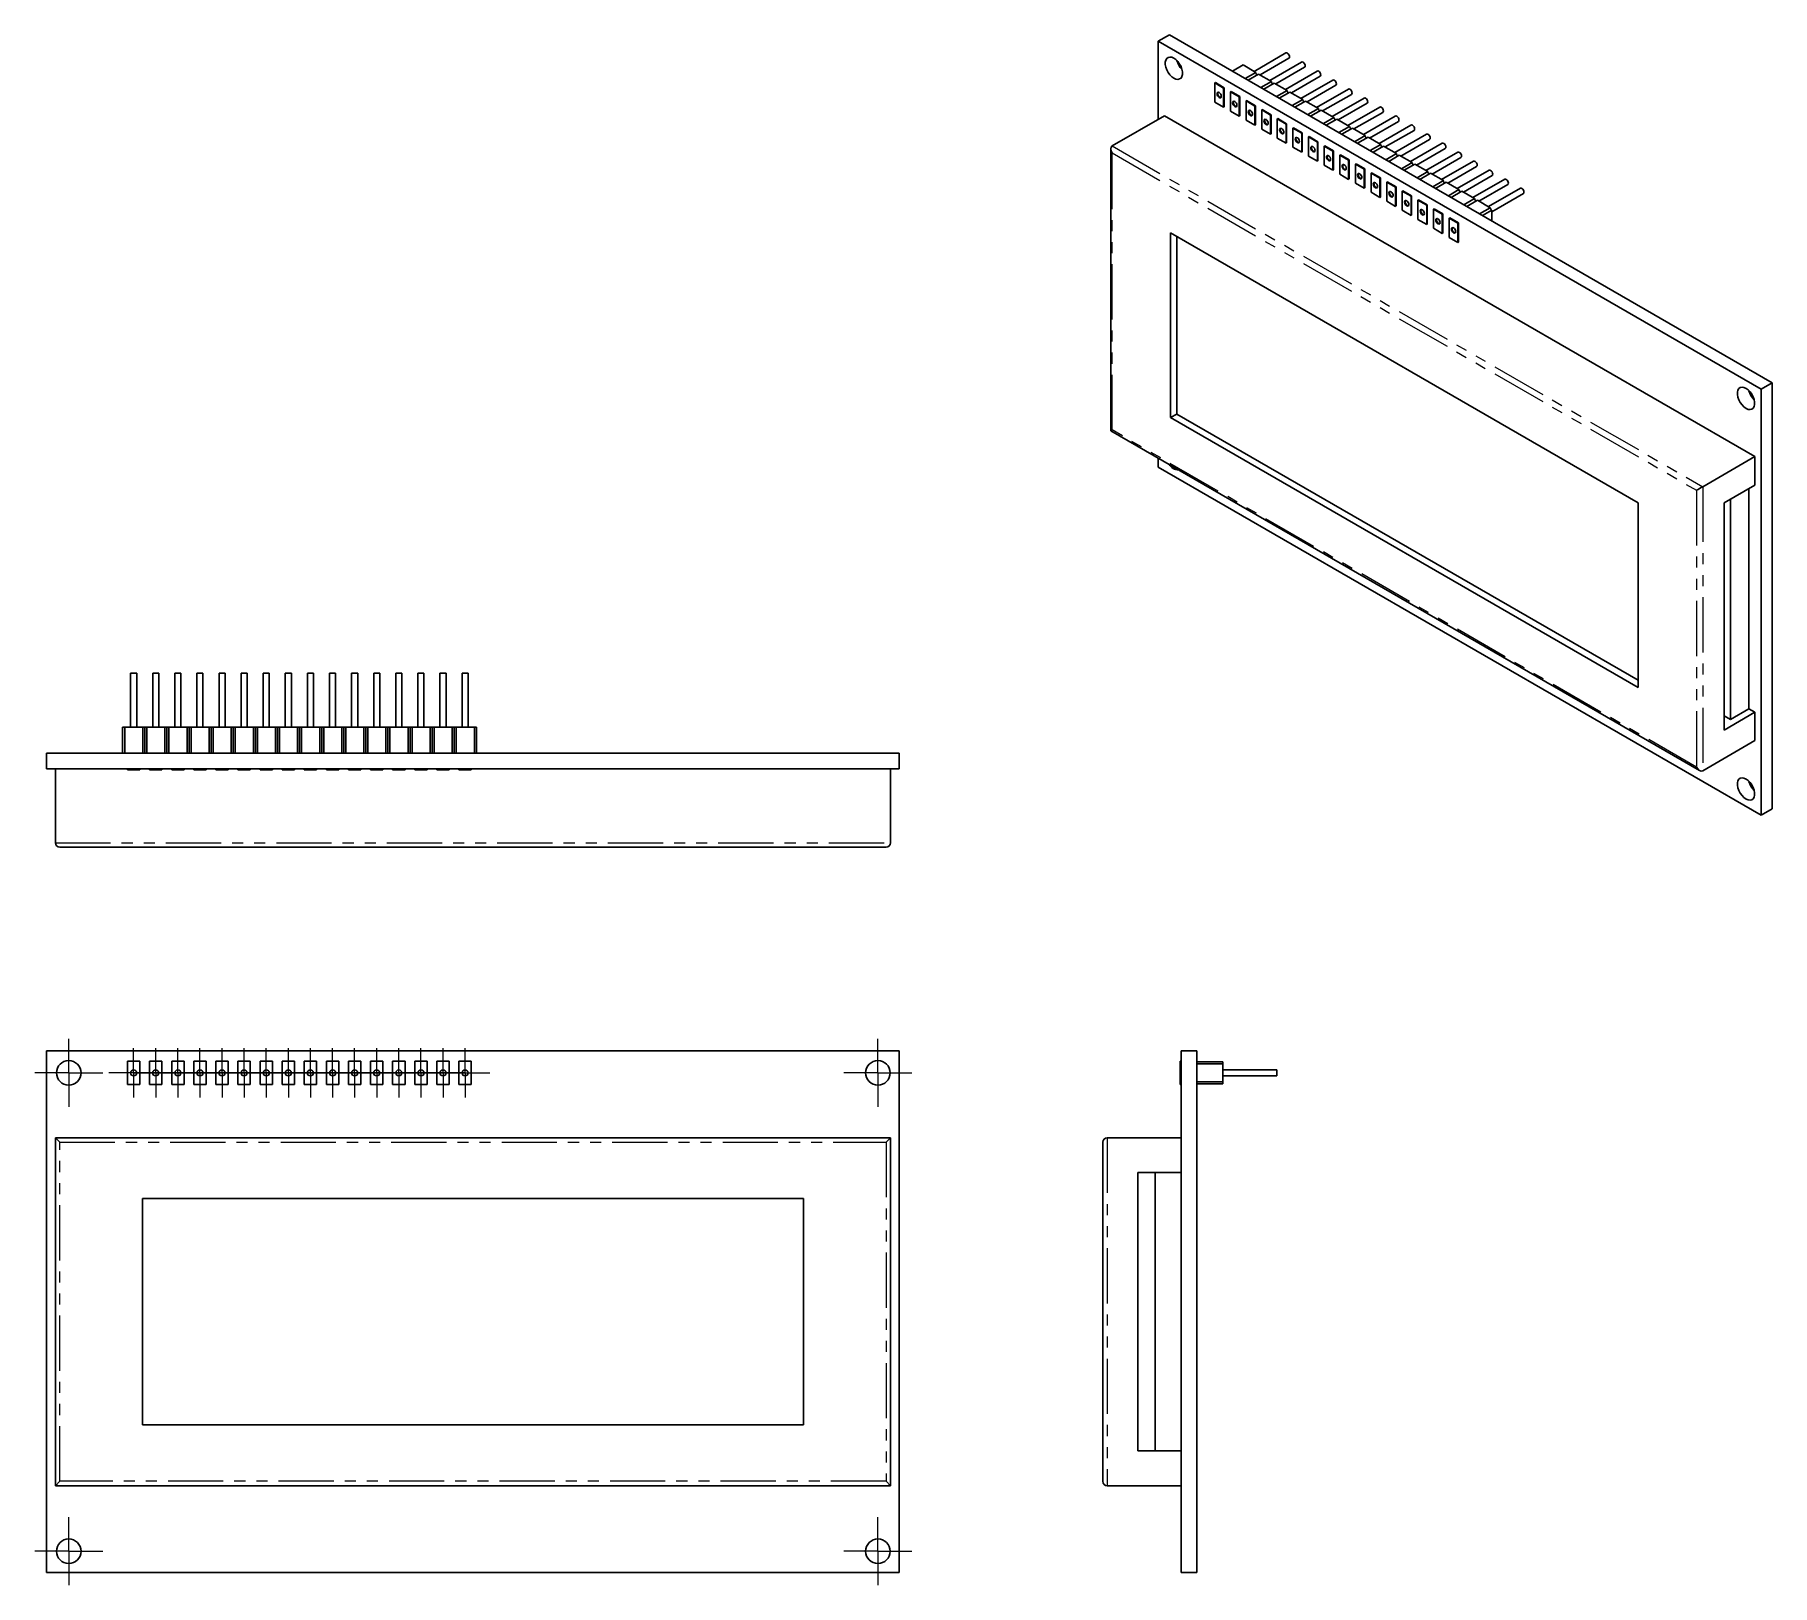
# Model space of a CAD drawing. Header units: millimetres. Extents: x 45 to 244, y 13 to 192.
import ezdxf

# ---------------------------------------------------------------- set-up
doc = ezdxf.new("R2010")
doc.units = ezdxf.units.MM
doc.linetypes.add('PHANTOM', pattern=[12.7, 6.35, -1.27, 1.27, -1.27, 1.27, -1.27])

# ---------------------------------------------------------------- blocks, each defined once
blk = doc.blocks.new('SW_CENTERMARKSYMBOL_0')
at = {"color": 0, "linetype": 'Continuous', "lineweight": 18}
for p, q in [((0, 2.5), (0, 2.85)), ((0, 0), (0, 2.5)), ((-2.5, 0), (-2.85, 0)), ((0, 0), (-2.5, 0)), ((0, 0), (0, -2.5)), ((0, 0), (2.5, 0)), ((2.5, 0), (2.85, 0)), ((0, -2.5), (0, -2.85))]:
    blk.add_line(p, q, dxfattribs=at)
blk = doc.blocks.new('SW_CENTERMARKSYMBOL_1')
at = {"color": 0, "linetype": 'Continuous', "lineweight": 18}
for p, q in [((0, 2.5), (0, 2.85)), ((0, 0), (0, 2.5)), ((-2.5, 0), (-2.85, 0)), ((0, 0), (-2.5, 0)), ((0, 0), (0, -2.5)), ((0, 0), (2.5, 0)), ((2.5, 0), (2.85, 0)), ((0, -2.5), (0, -2.85))]:
    blk.add_line(p, q, dxfattribs=at)
blk = doc.blocks.new('SW_CENTERMARKSYMBOL_2')
at = {"color": 0, "linetype": 'Continuous', "lineweight": 18}
for p, q in [((0, 2.5), (0, 2.85)), ((0, 0), (0, 2.5)), ((-2.5, 0), (-2.85, 0)), ((0, 0), (-2.5, 0)), ((0, 0), (0, -2.5)), ((0, 0), (2.5, 0)), ((2.5, 0), (2.85, 0)), ((0, -2.5), (0, -2.85))]:
    blk.add_line(p, q, dxfattribs=at)
blk = doc.blocks.new('SW_CENTERMARKSYMBOL_3')
at = {"color": 0, "linetype": 'Continuous', "lineweight": 18}
for p, q in [((0, 2.5), (0, 2.85)), ((0, 0), (0, 2.5)), ((-2.5, 0), (-2.85, 0)), ((0, 0), (-2.5, 0)), ((0, 0), (0, -2.5)), ((0, 0), (2.5, 0)), ((2.5, 0), (2.85, 0)), ((0, -2.5), (0, -2.85))]:
    blk.add_line(p, q, dxfattribs=at)
blk = doc.blocks.new('SW_CENTERMARKSYMBOL_4')
at = {"color": 0, "linetype": 'Continuous', "lineweight": 18}
for p, q in [((0, 2.5), (0, 2.85)), ((0, 0), (0, 2.5)), ((-2.5, 0), (-2.85, 0)), ((0, 0), (-2.5, 0)), ((0, 0), (0, -2.5)), ((0, 0), (2.5, 0)), ((2.5, 0), (2.85, 0)), ((0, -2.5), (0, -2.85))]:
    blk.add_line(p, q, dxfattribs=at)
blk = doc.blocks.new('SW_CENTERMARKSYMBOL_5')
at = {"color": 0, "linetype": 'Continuous', "lineweight": 18}
for p, q in [((0, 2.5), (0, 2.85)), ((0, 0), (0, 2.5)), ((-2.5, 0), (-2.85, 0)), ((0, 0), (-2.5, 0)), ((0, 0), (0, -2.5)), ((0, 0), (2.5, 0)), ((2.5, 0), (2.85, 0)), ((0, -2.5), (0, -2.85))]:
    blk.add_line(p, q, dxfattribs=at)
blk = doc.blocks.new('SW_CENTERMARKSYMBOL_6')
at = {"color": 0, "linetype": 'Continuous', "lineweight": 18}
for p, q in [((0, 2.5), (0, 2.85)), ((0, 0), (0, 2.5)), ((-2.5, 0), (-2.85, 0)), ((0, 0), (-2.5, 0)), ((0, 0), (0, -2.5)), ((0, 0), (2.5, 0)), ((2.5, 0), (2.85, 0)), ((0, -2.5), (0, -2.85))]:
    blk.add_line(p, q, dxfattribs=at)
blk = doc.blocks.new('SW_CENTERMARKSYMBOL_7')
at = {"color": 0, "linetype": 'Continuous', "lineweight": 18}
for p, q in [((0, 2.5), (0, 2.85)), ((0, 0), (0, 2.5)), ((-2.5, 0), (-2.85, 0)), ((0, 0), (-2.5, 0)), ((0, 0), (0, -2.5)), ((0, 0), (2.5, 0)), ((2.5, 0), (2.85, 0)), ((0, -2.5), (0, -2.85))]:
    blk.add_line(p, q, dxfattribs=at)
blk = doc.blocks.new('SW_CENTERMARKSYMBOL_8')
at = {"color": 0, "linetype": 'Continuous', "lineweight": 18}
for p, q in [((0, 2.5), (0, 2.85)), ((0, 0), (0, 2.5)), ((-2.5, 0), (-2.85, 0)), ((0, 0), (-2.5, 0)), ((0, 0), (0, -2.5)), ((0, 0), (2.5, 0)), ((2.5, 0), (2.85, 0)), ((0, -2.5), (0, -2.85))]:
    blk.add_line(p, q, dxfattribs=at)
blk = doc.blocks.new('SW_CENTERMARKSYMBOL_9')
at = {"color": 0, "linetype": 'Continuous', "lineweight": 18}
for p, q in [((0, 2.5), (0, 2.85)), ((0, 0), (0, 2.5)), ((-2.5, 0), (-2.85, 0)), ((0, 0), (-2.5, 0)), ((0, 0), (0, -2.5)), ((0, 0), (2.5, 0)), ((2.5, 0), (2.85, 0)), ((0, -2.5), (0, -2.85))]:
    blk.add_line(p, q, dxfattribs=at)
blk = doc.blocks.new('SW_CENTERMARKSYMBOL_10')
at = {"color": 0, "linetype": 'Continuous', "lineweight": 18}
for p, q in [((0, 2.5), (0, 2.85)), ((0, 0), (0, 2.5)), ((-2.5, 0), (-2.85, 0)), ((0, 0), (-2.5, 0)), ((0, 0), (0, -2.5)), ((0, 0), (2.5, 0)), ((2.5, 0), (2.85, 0)), ((0, -2.5), (0, -2.85))]:
    blk.add_line(p, q, dxfattribs=at)
blk = doc.blocks.new('SW_CENTERMARKSYMBOL_11')
at = {"color": 0, "linetype": 'Continuous', "lineweight": 18}
for p, q in [((0, 2.5), (0, 2.85)), ((0, 0), (0, 2.5)), ((-2.5, 0), (-2.85, 0)), ((0, 0), (-2.5, 0)), ((0, 0), (0, -2.5)), ((0, 0), (2.5, 0)), ((2.5, 0), (2.85, 0)), ((0, -2.5), (0, -2.85))]:
    blk.add_line(p, q, dxfattribs=at)
blk = doc.blocks.new('SW_CENTERMARKSYMBOL_12')
at = {"color": 0, "linetype": 'Continuous', "lineweight": 18}
for p, q in [((0, 2.5), (0, 2.85)), ((0, 0), (0, 2.5)), ((-2.5, 0), (-2.85, 0)), ((0, 0), (-2.5, 0)), ((0, 0), (0, -2.5)), ((0, 0), (2.5, 0)), ((2.5, 0), (2.85, 0)), ((0, -2.5), (0, -2.85))]:
    blk.add_line(p, q, dxfattribs=at)
blk = doc.blocks.new('SW_CENTERMARKSYMBOL_13')
at = {"color": 0, "linetype": 'Continuous', "lineweight": 18}
for p, q in [((0, 2.5), (0, 2.85)), ((0, 0), (0, 2.5)), ((-2.5, 0), (-2.85, 0)), ((0, 0), (-2.5, 0)), ((0, 0), (0, -2.5)), ((0, 0), (2.5, 0)), ((2.5, 0), (2.85, 0)), ((0, -2.5), (0, -2.85))]:
    blk.add_line(p, q, dxfattribs=at)
blk = doc.blocks.new('SW_CENTERMARKSYMBOL_14')
at = {"color": 0, "linetype": 'Continuous', "lineweight": 18}
for p, q in [((0, 2.5), (0, 2.85)), ((0, 0), (0, 2.5)), ((-2.5, 0), (-2.85, 0)), ((0, 0), (-2.5, 0)), ((0, 0), (0, -2.5)), ((0, 0), (2.5, 0)), ((2.5, 0), (2.85, 0)), ((0, -2.5), (0, -2.85))]:
    blk.add_line(p, q, dxfattribs=at)
blk = doc.blocks.new('SW_CENTERMARKSYMBOL_15')
at = {"color": 0, "linetype": 'Continuous', "lineweight": 18}
for p, q in [((0, 2.5), (0, 2.85)), ((0, 0), (0, 2.5)), ((-2.5, 0), (-2.85, 0)), ((0, 0), (-2.5, 0)), ((0, 0), (0, -2.5)), ((0, 0), (2.5, 0)), ((2.5, 0), (2.85, 0)), ((0, -2.5), (0, -2.85))]:
    blk.add_line(p, q, dxfattribs=at)
blk = doc.blocks.new('SW_CENTERMARKSYMBOL_16')
at = {"color": 0, "linetype": 'Continuous', "lineweight": 18}
for p, q in [((0, 2.5), (0, 3.91)), ((0, 0), (0, 2.5)), ((-2.5, 0), (-3.91, 0)), ((0, 0), (-2.5, 0)), ((0, 0), (0, -2.5)), ((0, 0), (2.5, 0)), ((2.5, 0), (3.91, 0)), ((0, -2.5), (0, -3.91))]:
    blk.add_line(p, q, dxfattribs=at)
blk = doc.blocks.new('SW_CENTERMARKSYMBOL_17')
at = {"color": 0, "linetype": 'Continuous', "lineweight": 18}
for p, q in [((0, 2.5), (0, 3.91)), ((0, 0), (0, 2.5)), ((-2.5, 0), (-3.91, 0)), ((0, 0), (-2.5, 0)), ((0, 0), (0, -2.5)), ((0, 0), (2.5, 0)), ((2.5, 0), (3.91, 0)), ((0, -2.5), (0, -3.91))]:
    blk.add_line(p, q, dxfattribs=at)
blk = doc.blocks.new('SW_CENTERMARKSYMBOL_18')
at = {"color": 0, "linetype": 'Continuous', "lineweight": 18}
for p, q in [((0, 2.5), (0, 3.91)), ((0, 0), (0, 2.5)), ((-2.5, 0), (-3.91, 0)), ((0, 0), (-2.5, 0)), ((0, 0), (0, -2.5)), ((0, 0), (2.5, 0)), ((2.5, 0), (3.91, 0)), ((0, -2.5), (0, -3.91))]:
    blk.add_line(p, q, dxfattribs=at)
blk = doc.blocks.new('SW_CENTERMARKSYMBOL_19')
at = {"color": 0, "linetype": 'Continuous', "lineweight": 18}
for p, q in [((0, 2.5), (0, 3.91)), ((0, 0), (0, 2.5)), ((-2.5, 0), (-3.91, 0)), ((0, 0), (-2.5, 0)), ((0, 0), (0, -2.5)), ((0, 0), (2.5, 0)), ((2.5, 0), (3.91, 0)), ((0, -2.5), (0, -3.91))]:
    blk.add_line(p, q, dxfattribs=at)

msp = doc.modelspace()

# ---------------------------------------------------------------- linework, layer by layer
at = {"color": 7, "linetype": 'Continuous', "lineweight": 25}
for p, q in [((175.12, 191.52), (173.84, 190.79)), ((173.84, 181.81), (173.84, 190.79)), ((173.84, 190.79), (243.14, 150.79)), ((244.41, 151.52), (175.12, 191.52)), ((183.59, 188.05), (182.37, 187.34)), ((185.06, 187.2), (183.59, 188.05)), ((188.52, 189.43), (184.86, 187.31)), ((185.56, 186.91), (188.87, 188.82)), ((190.32, 188.39), (186.65, 186.28)), ((187.35, 185.87), (190.67, 187.78)), ((180.34, 185.99), (180.41, 186.03)), ((180.34, 185.99), (181.35, 185.4)), ((180.34, 183.78), (180.34, 185.99)), ((181.42, 185.44), (180.41, 186.03)), ((183.84, 186.49), (185.06, 187.2)), ((185.38, 187.01), (184.16, 186.3)), ((186.86, 186.16), (185.38, 187.01)), ((185.63, 185.45), (186.86, 186.16)), ((187.18, 185.97), (185.96, 185.27)), ((188.65, 185.12), (187.18, 185.97)), ((192.11, 187.35), (188.45, 185.24)), ((189.15, 184.84), (192.46, 186.75)), ((193.91, 186.32), (190.25, 184.2)), ((181.35, 183.2), (180.34, 183.78)), ((181.42, 185.44), (181.35, 185.4)), ((181.35, 185.4), (181.35, 183.2)), ((181.42, 183.24), (181.42, 185.44)), ((182.14, 184.95), (182.21, 184.99)), ((182.14, 184.95), (183.15, 184.37)), ((182.14, 182.75), (182.14, 184.95)), ((183.22, 184.41), (182.21, 184.99)), ((183.22, 184.41), (183.15, 184.37)), ((183.15, 184.37), (183.15, 182.16)), ((183.22, 182.2), (183.22, 184.41)), ((183.93, 183.91), (184, 183.95)), ((183.93, 183.91), (184.94, 183.33)), ((183.93, 181.71), (183.93, 183.91)), ((185.01, 183.37), (184, 183.95)), ((187.43, 184.42), (188.65, 185.12)), ((188.98, 184.94), (187.75, 184.23)), ((190.45, 184.09), (188.98, 184.94)), ((189.23, 183.38), (190.45, 184.09)), ((190.77, 183.9), (189.55, 183.19)), ((192.25, 183.05), (190.77, 183.9)), ((190.95, 183.8), (194.26, 185.71)), ((195.7, 185.28), (192.04, 183.17)), ((192.74, 182.76), (196.05, 184.67)), ((197.5, 184.24), (193.84, 182.13)), ((174.55, 182.22), (168.54, 178.75)), ((242.43, 143.03), (174.55, 182.22)), ((181.35, 183.2), (181.42, 183.24)), ((183.15, 182.16), (182.14, 182.75)), ((183.15, 182.16), (183.22, 182.2)), ((185.01, 183.37), (184.94, 183.33)), ((184.94, 183.33), (184.94, 181.13)), ((185.01, 181.17), (185.01, 183.37)), ((185.73, 182.88), (185.8, 182.92)), ((185.73, 182.88), (186.74, 182.29)), ((185.73, 180.67), (185.73, 182.88)), ((186.81, 182.33), (185.8, 182.92)), ((186.81, 182.33), (186.74, 182.29)), ((186.74, 182.29), (186.74, 180.09)), ((186.81, 180.13), (186.81, 182.33)), ((187.52, 181.84), (187.6, 181.88)), ((187.52, 181.84), (188.53, 181.26)), ((187.52, 179.64), (187.52, 181.84)), ((188.6, 181.3), (187.6, 181.88)), ((191.02, 182.34), (192.25, 183.05)), ((192.57, 182.86), (191.35, 182.16)), ((194.04, 182.01), (192.57, 182.86)), ((192.82, 181.31), (194.04, 182.01)), ((194.37, 181.83), (193.14, 181.12)), ((195.84, 180.98), (194.37, 181.83)), ((194.54, 181.73), (197.85, 183.64)), ((199.3, 183.21), (195.63, 181.09)), ((196.33, 180.69), (199.65, 182.6)), ((201.09, 182.17), (197.43, 180.06)), ((184.94, 181.13), (183.93, 181.71)), ((184.94, 181.13), (185.01, 181.17)), ((186.74, 180.09), (185.73, 180.67)), ((186.74, 180.09), (186.81, 180.13)), ((188.6, 181.3), (188.53, 181.26)), ((188.53, 181.26), (188.53, 179.05)), ((188.6, 179.09), (188.6, 181.3)), ((189.32, 180.8), (189.39, 180.84)), ((189.32, 180.8), (190.33, 180.22)), ((189.32, 178.6), (189.32, 180.8)), ((190.4, 180.26), (189.39, 180.84)), ((190.4, 180.26), (190.33, 180.22)), ((190.33, 180.22), (190.33, 178.02)), ((190.4, 178.06), (190.4, 180.26)), ((191.12, 179.77), (191.19, 179.81)), ((191.12, 179.77), (192.13, 179.18)), ((191.12, 177.56), (191.12, 179.77)), ((192.2, 179.22), (191.19, 179.81)), ((194.61, 180.27), (195.84, 180.98)), ((196.16, 180.79), (194.94, 180.08)), ((197.63, 179.94), (196.16, 180.79)), ((196.41, 179.23), (197.63, 179.94)), ((197.96, 179.75), (196.73, 179.05)), ((199.43, 178.9), (197.96, 179.75)), ((198.13, 179.65), (201.44, 181.56)), ((202.89, 181.13), (199.23, 179.02)), ((199.93, 178.62), (203.24, 180.53)), ((204.68, 180.1), (201.02, 177.98)), ((168.4, 178.42), (168.4, 146)), ((188.53, 179.05), (187.52, 179.64)), ((188.53, 179.05), (188.6, 179.09)), ((190.33, 178.02), (189.32, 178.6)), ((190.33, 178.02), (190.4, 178.06)), ((192.2, 179.22), (192.13, 179.18)), ((192.13, 179.18), (192.13, 176.98)), ((192.2, 177.02), (192.2, 179.22)), ((192.91, 178.73), (192.98, 178.77)), ((192.91, 178.73), (193.92, 178.15)), ((192.91, 176.52), (192.91, 178.73)), ((193.99, 178.19), (192.98, 178.77)), ((193.99, 178.19), (193.92, 178.15)), ((193.92, 178.15), (193.92, 175.94)), ((193.99, 175.98), (193.99, 178.19)), ((198.21, 178.2), (199.43, 178.9)), ((199.75, 178.72), (198.53, 178.01)), ((201.23, 177.87), (199.75, 178.72)), ((200, 177.16), (201.23, 177.87)), ((201.72, 177.58), (205.03, 179.49)), ((206.48, 179.06), (202.82, 176.95)), ((203.52, 176.54), (206.83, 178.45)), ((208.28, 178.02), (204.61, 175.91)), ((192.13, 176.98), (191.12, 177.56)), ((192.13, 176.98), (192.2, 177.02)), ((193.92, 175.94), (192.91, 176.52)), ((193.92, 175.94), (193.99, 175.98)), ((194.71, 177.69), (194.78, 177.73)), ((194.71, 177.69), (195.72, 177.11)), ((194.71, 175.49), (194.71, 177.69)), ((195.79, 177.15), (194.78, 177.73)), ((195.79, 177.15), (195.72, 177.11)), ((195.72, 177.11), (195.72, 174.9)), ((195.79, 174.95), (195.79, 177.15)), ((196.5, 176.66), (196.58, 176.7)), ((196.5, 176.66), (197.51, 176.07)), ((196.5, 174.45), (196.5, 176.66)), ((197.59, 176.11), (196.58, 176.7)), ((197.59, 176.11), (197.51, 176.07)), ((197.51, 176.07), (197.51, 173.87)), ((197.59, 173.91), (197.59, 176.11)), ((201.55, 177.68), (200.33, 176.97)), ((203.02, 176.83), (201.55, 177.68)), ((201.8, 176.12), (203.02, 176.83)), ((203.35, 176.64), (202.12, 175.94)), ((204.82, 175.79), (203.35, 176.64)), ((203.59, 175.09), (204.82, 175.79)), ((205.31, 175.5), (208.63, 177.42)), ((210.07, 176.99), (206.41, 174.87)), ((207.11, 174.47), (210.42, 176.38)), ((211.87, 175.95), (208.21, 173.84)), ((195.72, 174.9), (194.71, 175.49)), ((195.72, 174.9), (195.79, 174.95)), ((197.51, 173.87), (196.5, 174.45)), ((197.51, 173.87), (197.59, 173.91)), ((198.3, 175.62), (198.37, 175.66)), ((198.3, 175.62), (199.31, 175.04)), ((198.3, 173.41), (198.3, 175.62)), ((199.38, 175.08), (198.37, 175.66)), ((199.38, 175.08), (199.31, 175.04)), ((199.31, 175.04), (199.31, 172.83)), ((199.38, 172.87), (199.38, 175.08)), ((200.1, 174.58), (200.17, 174.62)), ((200.1, 174.58), (201.11, 174)), ((200.1, 172.38), (200.1, 174.58)), ((201.18, 174.04), (200.17, 174.62)), ((201.18, 174.04), (201.11, 174)), ((201.11, 174), (201.11, 171.79)), ((201.18, 171.84), (201.18, 174.04)), ((205.14, 175.6), (203.92, 174.9)), ((206.61, 174.75), (205.14, 175.6)), ((205.39, 174.05), (206.61, 174.75)), ((206.94, 174.57), (205.71, 173.86)), ((208.41, 173.72), (206.94, 174.57)), ((208.91, 173.43), (212.22, 175.34)), ((213.66, 174.91), (210, 172.8)), ((210.7, 172.39), (214.01, 174.31)), ((215.46, 173.87), (211.8, 171.76)), ((199.31, 172.83), (198.3, 173.41)), ((199.31, 172.83), (199.38, 172.87)), ((201.11, 171.79), (200.1, 172.38)), ((201.11, 171.79), (201.18, 171.84)), ((201.89, 173.54), (201.96, 173.59)), ((201.89, 173.54), (202.9, 172.96)), ((201.89, 171.34), (201.89, 173.54)), ((202.97, 173), (201.96, 173.59)), ((202.97, 173), (202.9, 172.96)), ((202.9, 172.96), (202.9, 170.76)), ((202.97, 170.8), (202.97, 173)), ((203.69, 172.51), (203.76, 172.55)), ((203.69, 172.51), (204.7, 171.93)), ((203.69, 170.3), (203.69, 172.51)), ((204.77, 171.97), (203.76, 172.55)), ((204.77, 171.97), (204.7, 171.93)), ((204.7, 171.93), (204.7, 169.72)), ((204.77, 169.76), (204.77, 171.97)), ((207.19, 173.01), (208.41, 173.72)), ((208.73, 173.53), (207.51, 172.82)), ((210.21, 172.68), (208.73, 173.53)), ((208.98, 171.97), (210.21, 172.68)), ((210.53, 172.49), (209.31, 171.79)), ((212, 171.64), (210.53, 172.49)), ((212.18, 171.17), (215.81, 173.27)), ((202.9, 170.76), (201.89, 171.34)), ((202.9, 170.76), (202.97, 170.8)), ((204.7, 169.72), (203.69, 170.3)), ((204.7, 169.72), (204.77, 169.76)), ((205.48, 171.47), (205.56, 171.51)), ((205.48, 171.47), (206.49, 170.89)), ((205.48, 169.27), (205.48, 171.47)), ((206.57, 170.93), (205.56, 171.51)), ((206.57, 170.93), (206.49, 170.89)), ((206.49, 170.89), (206.49, 168.68)), ((206.57, 168.72), (206.57, 170.93)), ((207.28, 170.43), (207.35, 170.48)), ((207.28, 170.43), (208.29, 169.85)), ((207.28, 168.23), (207.28, 170.43)), ((208.36, 169.89), (207.35, 170.48)), ((208.36, 169.89), (208.29, 169.85)), ((208.29, 169.85), (208.29, 167.65)), ((208.36, 167.69), (208.36, 169.89)), ((210.78, 170.94), (212, 171.64)), ((212.18, 171.34), (211.13, 170.73)), ((212.18, 170.13), (212.18, 171.34)), ((175.26, 168.74), (229, 137.72)), ((175.26, 147.51), (175.26, 168.74)), ((175.97, 168.34), (175.97, 147.92)), ((206.49, 168.68), (205.48, 169.27)), ((206.49, 168.68), (206.57, 168.72)), ((208.29, 167.65), (207.28, 168.23)), ((208.29, 167.65), (208.36, 167.69)), ((243.14, 150.79), (244.41, 151.52)), ((243.14, 150.79), (243.14, 101.79)), ((244.41, 102.53), (244.41, 151.52)), ((175.26, 147.51), (175.97, 147.92)), ((175.97, 147.92), (229, 117.31)), ((168.4, 146), (236.07, 106.93)), ((229, 116.49), (175.26, 147.51)), ((173.84, 141.8), (173.84, 142.85)), ((243.14, 101.79), (173.84, 141.8)), ((236.42, 139.56), (242.43, 143.03)), ((242.43, 139.76), (242.43, 143.03)), ((238.9, 137.72), (242.43, 139.76)), ((239.61, 138.13), (239.61, 112.82)), ((241.73, 114.04), (241.73, 139.35)), ((229, 137.72), (229, 116.49)), ((238.9, 111.59), (238.9, 137.72)), ((55.73, 118.12), (55.73, 111.92)), ((56.08, 118.12), (55.73, 118.12)), ((56.43, 118.12), (56.08, 118.12)), ((56.43, 111.92), (56.43, 118.12)), ((58.27, 118.12), (58.27, 111.92)), ((58.62, 118.12), (58.27, 118.12)), ((58.97, 118.12), (58.62, 118.12)), ((58.97, 111.92), (58.97, 118.12)), ((60.81, 118.12), (60.81, 111.92)), ((61.16, 118.12), (60.81, 118.12)), ((61.51, 118.12), (61.16, 118.12)), ((61.51, 111.92), (61.51, 118.12)), ((63.35, 118.12), (63.35, 111.92)), ((63.7, 118.12), (63.35, 118.12)), ((64.05, 118.12), (63.7, 118.12)), ((64.05, 111.92), (64.05, 118.12)), ((65.89, 118.12), (65.89, 111.92)), ((66.24, 118.12), (65.89, 118.12)), ((66.59, 118.12), (66.24, 118.12)), ((66.59, 111.92), (66.59, 118.12)), ((68.43, 118.12), (68.43, 111.92)), ((68.78, 118.12), (68.43, 118.12)), ((69.13, 118.12), (68.78, 118.12)), ((69.13, 111.92), (69.13, 118.12)), ((70.97, 118.12), (70.97, 111.92)), ((71.32, 118.12), (70.97, 118.12)), ((71.67, 118.12), (71.32, 118.12)), ((71.67, 111.92), (71.67, 118.12)), ((73.51, 118.12), (73.51, 111.92)), ((73.86, 118.12), (73.51, 118.12)), ((74.21, 118.12), (73.86, 118.12)), ((74.21, 111.92), (74.21, 118.12)), ((76.05, 118.12), (76.05, 111.92)), ((76.4, 118.12), (76.05, 118.12)), ((76.75, 118.12), (76.4, 118.12)), ((76.75, 111.92), (76.75, 118.12)), ((78.59, 118.12), (78.59, 111.92)), ((78.94, 118.12), (78.59, 118.12)), ((79.29, 118.12), (78.94, 118.12)), ((79.29, 111.92), (79.29, 118.12)), ((81.13, 118.12), (81.13, 111.92)), ((81.48, 118.12), (81.13, 118.12)), ((81.83, 118.12), (81.48, 118.12)), ((81.83, 111.92), (81.83, 118.12)), ((83.67, 118.12), (83.67, 111.92)), ((84.02, 118.12), (83.67, 118.12)), ((84.37, 118.12), (84.02, 118.12)), ((84.37, 111.92), (84.37, 118.12)), ((86.21, 118.12), (86.21, 111.92)), ((86.56, 118.12), (86.21, 118.12)), ((86.91, 118.12), (86.56, 118.12)), ((86.91, 111.92), (86.91, 118.12)), ((88.75, 118.12), (88.75, 111.92)), ((89.1, 118.12), (88.75, 118.12)), ((89.45, 118.12), (89.1, 118.12)), ((89.45, 111.92), (89.45, 118.12)), ((91.29, 118.12), (91.29, 111.92)), ((91.64, 118.12), (91.29, 118.12)), ((91.99, 118.12), (91.64, 118.12)), ((91.99, 111.92), (91.99, 118.12)), ((93.83, 118.12), (93.83, 111.92)), ((94.18, 118.12), (93.83, 118.12)), ((94.53, 118.12), (94.18, 118.12)), ((94.53, 111.92), (94.53, 118.12)), ((239.61, 112.82), (241.73, 114.04)), ((241.73, 114.04), (242.43, 113.63)), ((54.81, 108.92), (54.81, 111.92)), ((54.81, 111.92), (55.06, 111.92)), ((55.06, 111.92), (55.06, 108.92)), ((57.14, 111.92), (55.06, 111.92)), ((57.14, 108.92), (57.14, 111.92)), ((57.14, 111.92), (57.37, 111.92)), ((57.37, 111.92), (57.37, 108.92)), ((57.6, 111.92), (57.37, 111.92)), ((57.6, 111.92), (57.6, 108.92)), ((59.68, 111.92), (57.6, 111.92)), ((59.68, 108.92), (59.68, 111.92)), ((59.91, 111.92), (59.68, 111.92)), ((59.91, 108.92), (59.91, 111.92)), ((60.14, 111.92), (59.91, 111.92)), ((60.14, 111.92), (60.14, 108.92)), ((62.22, 111.92), (60.14, 111.92)), ((62.22, 108.92), (62.22, 111.92)), ((62.45, 111.92), (62.22, 111.92)), ((62.45, 108.92), (62.45, 111.92)), ((62.68, 111.92), (62.45, 111.92)), ((62.68, 111.92), (62.68, 108.92)), ((64.76, 111.92), (62.68, 111.92)), ((64.76, 108.92), (64.76, 111.92)), ((64.99, 111.92), (64.76, 111.92)), ((64.99, 108.92), (64.99, 111.92)), ((65.22, 111.92), (64.99, 111.92)), ((65.22, 111.92), (65.22, 108.92)), ((67.3, 111.92), (65.22, 111.92)), ((67.3, 108.92), (67.3, 111.92)), ((67.53, 111.92), (67.3, 111.92)), ((67.53, 108.92), (67.53, 111.92)), ((67.76, 111.92), (67.53, 111.92)), ((67.76, 111.92), (67.76, 108.92)), ((69.84, 111.92), (67.76, 111.92)), ((69.84, 108.92), (69.84, 111.92)), ((70.07, 111.92), (69.84, 111.92)), ((70.07, 108.92), (70.07, 111.92)), ((70.3, 111.92), (70.07, 111.92)), ((70.3, 111.92), (70.3, 108.92)), ((72.38, 111.92), (70.3, 111.92)), ((72.38, 108.92), (72.38, 111.92)), ((72.61, 111.92), (72.38, 111.92)), ((72.61, 108.92), (72.61, 111.92)), ((72.84, 111.92), (72.61, 111.92)), ((72.84, 111.92), (72.84, 108.92)), ((74.92, 111.92), (72.84, 111.92)), ((74.92, 108.92), (74.92, 111.92)), ((75.15, 111.92), (74.92, 111.92)), ((75.15, 108.92), (75.15, 111.92)), ((75.38, 111.92), (75.15, 111.92)), ((75.38, 111.92), (75.38, 108.92)), ((77.46, 111.92), (75.38, 111.92)), ((77.46, 108.92), (77.46, 111.92)), ((77.69, 111.92), (77.46, 111.92)), ((77.69, 108.92), (77.69, 111.92)), ((77.92, 111.92), (77.69, 111.92)), ((77.92, 111.92), (77.92, 108.92)), ((80, 111.92), (77.92, 111.92)), ((80, 108.92), (80, 111.92)), ((80.23, 111.92), (80, 111.92)), ((80.23, 108.92), (80.23, 111.92)), ((80.46, 111.92), (80.23, 111.92)), ((80.46, 111.92), (80.46, 108.92)), ((82.54, 111.92), (80.46, 111.92)), ((82.54, 108.92), (82.54, 111.92)), ((82.77, 111.92), (82.54, 111.92)), ((82.77, 108.92), (82.77, 111.92)), ((83, 111.92), (82.77, 111.92)), ((83, 111.92), (83, 108.92)), ((85.08, 111.92), (83, 111.92)), ((85.08, 108.92), (85.08, 111.92)), ((85.31, 111.92), (85.08, 111.92)), ((85.31, 108.92), (85.31, 111.92)), ((85.54, 111.92), (85.31, 111.92)), ((85.54, 111.92), (85.54, 108.92)), ((87.62, 111.92), (85.54, 111.92)), ((87.62, 108.92), (87.62, 111.92)), ((87.85, 111.92), (87.62, 111.92)), ((87.85, 108.92), (87.85, 111.92)), ((88.08, 111.92), (87.85, 111.92)), ((88.08, 111.92), (88.08, 108.92)), ((90.16, 111.92), (88.08, 111.92)), ((90.16, 108.92), (90.16, 111.92)), ((90.39, 111.92), (90.16, 111.92)), ((90.39, 108.92), (90.39, 111.92)), ((90.62, 111.92), (90.39, 111.92)), ((90.62, 111.92), (90.62, 108.92)), ((92.7, 111.92), (90.62, 111.92)), ((92.7, 108.92), (92.7, 111.92)), ((92.93, 111.92), (92.7, 111.92)), ((92.93, 108.92), (92.93, 111.92)), ((93.16, 111.92), (92.93, 111.92)), ((93.16, 111.92), (93.16, 108.92)), ((95.24, 111.92), (93.16, 111.92)), ((95.24, 108.92), (95.24, 111.92)), ((95.49, 111.92), (95.24, 111.92)), ((95.49, 111.92), (95.49, 108.92)), ((242.43, 113.63), (238.9, 111.59)), ((238.9, 113.23), (239.61, 112.82)), ((242.43, 110.37), (242.43, 113.63)), ((236.42, 106.9), (242.43, 110.37)), ((46.08, 108.92), (46.08, 107.12)), ((144.08, 108.92), (46.08, 108.92)), ((144.08, 107.12), (144.08, 108.92)), ((46.08, 107.12), (144.08, 107.12)), ((47.08, 107.12), (47.08, 98.62)), ((55.37, 107.02), (55.37, 107.12)), ((55.37, 107.02), (56.79, 107.02)), ((56.79, 107.12), (56.79, 107.02)), ((57.91, 107.02), (57.91, 107.12)), ((57.91, 107.02), (59.33, 107.02)), ((59.33, 107.12), (59.33, 107.02)), ((60.45, 107.02), (60.45, 107.12)), ((60.45, 107.02), (61.87, 107.02)), ((61.87, 107.12), (61.87, 107.02)), ((62.99, 107.02), (62.99, 107.12)), ((62.99, 107.02), (64.41, 107.02)), ((64.41, 107.12), (64.41, 107.02)), ((65.53, 107.02), (65.53, 107.12)), ((65.53, 107.02), (66.95, 107.02)), ((66.95, 107.12), (66.95, 107.02)), ((68.07, 107.02), (68.07, 107.12)), ((68.07, 107.02), (69.49, 107.02)), ((69.49, 107.12), (69.49, 107.02)), ((70.61, 107.02), (70.61, 107.12)), ((70.61, 107.02), (72.03, 107.02)), ((72.03, 107.12), (72.03, 107.02)), ((73.15, 107.02), (73.15, 107.12)), ((73.15, 107.02), (74.57, 107.02)), ((74.57, 107.12), (74.57, 107.02)), ((75.69, 107.02), (75.69, 107.12)), ((75.69, 107.02), (77.11, 107.02)), ((77.11, 107.12), (77.11, 107.02)), ((78.23, 107.02), (78.23, 107.12)), ((78.23, 107.02), (79.65, 107.02)), ((79.65, 107.12), (79.65, 107.02)), ((80.77, 107.02), (80.77, 107.12)), ((80.77, 107.02), (82.19, 107.02)), ((82.19, 107.12), (82.19, 107.02)), ((83.31, 107.02), (83.31, 107.12)), ((83.31, 107.02), (84.73, 107.02)), ((84.73, 107.12), (84.73, 107.02)), ((85.85, 107.02), (85.85, 107.12)), ((85.85, 107.02), (87.27, 107.02)), ((87.27, 107.12), (87.27, 107.02)), ((88.39, 107.02), (88.39, 107.12)), ((88.39, 107.02), (89.81, 107.02)), ((89.81, 107.12), (89.81, 107.02)), ((90.93, 107.02), (90.93, 107.12)), ((90.93, 107.02), (92.35, 107.02)), ((92.35, 107.12), (92.35, 107.02)), ((93.47, 107.02), (93.47, 107.12)), ((93.47, 107.02), (94.89, 107.02)), ((94.89, 107.12), (94.89, 107.02)), ((143.08, 98.62), (143.08, 107.12)), ((243.14, 101.79), (244.41, 102.53)), ((47.58, 98.12), (142.58, 98.12)), ((46.08, 14.72), (46.08, 74.72)), ((46.08, 74.72), (144.08, 74.72)), ((144.08, 74.72), (144.08, 14.72)), ((176.48, 74.72), (176.48, 14.72)), ((176.48, 74.72), (178.28, 74.72)), ((178.28, 14.72), (178.28, 74.72)), ((55.37, 73.53), (56.79, 73.53)), ((55.37, 70.83), (55.37, 73.53)), ((56.79, 73.53), (56.79, 70.83)), ((57.91, 73.53), (59.33, 73.53)), ((57.91, 70.83), (57.91, 73.53)), ((59.33, 73.53), (59.33, 70.83)), ((60.45, 70.83), (60.45, 73.53)), ((60.45, 73.53), (61.87, 73.53)), ((61.87, 73.53), (61.87, 70.83)), ((62.99, 70.83), (62.99, 73.53)), ((62.99, 73.53), (64.41, 73.53)), ((64.41, 73.53), (64.41, 70.83)), ((65.53, 70.83), (65.53, 73.53)), ((65.53, 73.53), (66.95, 73.53)), ((66.95, 73.53), (66.95, 70.83)), ((68.07, 70.83), (68.07, 73.53)), ((68.07, 73.53), (69.49, 73.53)), ((69.49, 73.53), (69.49, 70.83)), ((70.61, 73.53), (72.03, 73.53)), ((70.61, 70.83), (70.61, 73.53)), ((72.03, 73.53), (72.03, 70.83)), ((73.15, 70.83), (73.15, 73.53)), ((73.15, 73.53), (74.57, 73.53)), ((74.57, 73.53), (74.57, 70.83)), ((75.69, 73.53), (77.11, 73.53)), ((75.69, 70.83), (75.69, 73.53)), ((77.11, 73.53), (77.11, 70.83)), ((78.23, 73.53), (79.65, 73.53)), ((78.23, 70.83), (78.23, 73.53)), ((79.65, 73.53), (79.65, 70.83)), ((80.77, 73.53), (82.19, 73.53)), ((80.77, 70.83), (80.77, 73.53)), ((82.19, 73.53), (82.19, 70.83)), ((83.31, 70.83), (83.31, 73.53)), ((83.31, 73.53), (84.73, 73.53)), ((84.73, 73.53), (84.73, 70.83)), ((85.85, 73.53), (87.27, 73.53)), ((85.85, 70.83), (85.85, 73.53)), ((87.27, 73.53), (87.27, 70.83)), ((88.39, 70.83), (88.39, 73.53)), ((88.39, 73.53), (89.81, 73.53)), ((89.81, 73.53), (89.81, 70.83)), ((90.93, 73.53), (92.35, 73.53)), ((90.93, 70.83), (90.93, 73.53)), ((92.35, 73.53), (92.35, 70.83)), ((93.47, 73.53), (94.89, 73.53)), ((93.47, 70.83), (93.47, 73.53)), ((94.89, 73.53), (94.89, 70.83)), ((176.38, 73.53), (176.38, 70.83)), ((176.48, 73.53), (176.38, 73.53)), ((178.28, 73.45), (181.28, 73.45)), ((181.28, 73.2), (178.28, 73.2)), ((181.28, 73.2), (181.28, 73.45)), ((181.28, 71.16), (181.28, 73.2)), ((187.48, 72.53), (181.28, 72.53)), ((187.48, 71.83), (187.48, 72.53)), ((56.79, 70.83), (55.37, 70.83)), ((59.33, 70.83), (57.91, 70.83)), ((61.87, 70.83), (60.45, 70.83)), ((64.41, 70.83), (62.99, 70.83)), ((66.95, 70.83), (65.53, 70.83)), ((69.49, 70.83), (68.07, 70.83)), ((72.03, 70.83), (70.61, 70.83)), ((74.57, 70.83), (73.15, 70.83)), ((77.11, 70.83), (75.69, 70.83)), ((79.65, 70.83), (78.23, 70.83)), ((82.19, 70.83), (80.77, 70.83)), ((84.73, 70.83), (83.31, 70.83)), ((87.27, 70.83), (85.85, 70.83)), ((89.81, 70.83), (88.39, 70.83)), ((92.35, 70.83), (90.93, 70.83)), ((94.89, 70.83), (93.47, 70.83)), ((176.38, 70.83), (176.48, 70.83)), ((178.28, 71.16), (181.28, 71.16)), ((181.28, 70.91), (178.28, 70.91)), ((181.28, 71.83), (187.48, 71.83)), ((181.28, 70.91), (181.28, 71.16)), ((47.08, 64.72), (47.08, 24.72)), ((47.58, 64.22), (47.08, 64.72)), ((47.08, 64.72), (143.08, 64.72)), ((142.58, 64.22), (143.08, 64.72)), ((143.08, 64.72), (143.08, 24.72)), ((167.48, 64.22), (167.48, 25.22)), ((167.98, 64.72), (176.48, 64.72)), ((171.48, 60.72), (176.48, 60.72)), ((171.48, 28.72), (171.48, 60.72)), ((173.48, 60.72), (173.48, 28.72)), ((57.08, 57.72), (133.08, 57.72)), ((57.08, 31.72), (57.08, 57.72)), ((133.08, 57.72), (133.08, 31.72)), ((133.08, 31.72), (57.08, 31.72)), ((176.48, 28.72), (171.48, 28.72)), ((47.08, 24.72), (47.58, 25.22)), ((143.08, 24.72), (47.08, 24.72)), ((142.58, 25.22), (143.08, 24.72)), ((167.98, 24.72), (176.48, 24.72)), ((144.08, 14.72), (46.08, 14.72)), ((176.48, 14.72), (178.28, 14.72))]:
    msp.add_line(p, q, dxfattribs=at)
at = {"color": 8, "linetype": 'PHANTOM', "lineweight": 18}
for p, q in [((168.54, 178.75), (236.42, 139.56)), ((168.54, 177.93), (235.72, 139.15)), ((168.54, 146.09), (168.54, 177.93)), ((235.72, 107.31), (168.54, 146.09)), ((235.72, 139.15), (235.72, 107.31)), ((236.42, 139.56), (236.42, 106.9)), ((47.08, 98.62), (143.08, 98.62)), ((47.58, 25.22), (47.58, 64.22)), ((47.58, 64.22), (142.58, 64.22)), ((142.58, 64.22), (142.58, 25.22)), ((167.98, 64.72), (167.98, 24.72)), ((142.58, 25.22), (47.58, 25.22))]:
    msp.add_line(p, q, dxfattribs=at)
at = {"color": 7, "linetype": 'Continuous', "lineweight": 25, "flags": 128}
for points in [[(175.64, 188.83), (175.88, 188.66), (176.1, 188.43), (176.3, 188.16), (176.46, 187.86), (176.57, 187.55), (176.63, 187.25), (176.63, 186.97), (176.57, 186.73), (176.46, 186.55), (176.3, 186.44), (176.1, 186.39), (175.88, 186.43), (175.64, 186.53), (175.4, 186.7), (175.18, 186.93), (174.98, 187.2), (174.82, 187.5), (174.71, 187.81), (174.65, 188.11), (174.65, 188.39), (174.71, 188.62), (174.82, 188.81), (174.98, 188.92), (175.18, 188.96), (175.4, 188.93), (175.64, 188.83)], [(188.69, 189.41), (188.6, 189.44), (188.52, 189.43)], [(188.87, 188.82), (188.87, 188.82), (188.92, 188.88), (188.94, 188.98), (188.92, 189.1), (188.87, 189.23), (188.79, 189.33), (188.69, 189.41)], [(190.49, 188.37), (190.4, 188.41), (190.32, 188.39)], [(190.67, 187.78), (190.67, 187.78), (190.72, 187.85), (190.74, 187.94), (190.72, 188.06), (190.67, 188.19), (190.58, 188.3), (190.49, 188.37)], [(192.29, 187.34), (192.19, 187.37), (192.11, 187.35)], [(192.46, 186.75), (192.46, 186.75), (192.51, 186.81), (192.53, 186.91), (192.51, 187.03), (192.46, 187.15), (192.38, 187.26), (192.29, 187.34)], [(194.08, 186.3), (193.99, 186.33), (193.91, 186.32)], [(194.26, 185.71), (194.26, 185.71), (194.31, 185.77), (194.33, 185.87), (194.31, 185.99), (194.26, 186.11), (194.18, 186.22), (194.08, 186.3)], [(181.09, 184.45), (181.07, 184.57), (181.02, 184.69), (180.94, 184.8), (180.85, 184.88), (180.75, 184.91), (180.67, 184.9), (180.62, 184.83), (180.6, 184.74), (180.62, 184.62), (180.67, 184.49), (180.75, 184.38), (180.85, 184.31), (180.94, 184.27), (181.02, 184.29), (181.07, 184.35), (181.09, 184.45)], [(180.71, 184.91), (180.69, 184.88), (180.67, 184.78), (180.69, 184.66), (180.74, 184.53), (180.82, 184.42), (180.92, 184.35), (181.01, 184.32), (181.05, 184.32)], [(182.89, 183.41), (182.87, 183.53), (182.82, 183.66), (182.74, 183.77), (182.64, 183.84), (182.55, 183.88), (182.47, 183.86), (182.41, 183.8), (182.39, 183.7), (182.41, 183.58), (182.47, 183.46), (182.55, 183.35), (182.64, 183.27), (182.74, 183.24), (182.82, 183.25), (182.87, 183.32), (182.89, 183.41)], [(182.51, 183.87), (182.48, 183.84), (182.46, 183.74), (182.48, 183.62), (182.54, 183.5), (182.62, 183.39), (182.71, 183.31), (182.81, 183.28), (182.85, 183.28)], [(195.88, 185.26), (195.78, 185.3), (195.7, 185.28)], [(196.05, 184.67), (196.05, 184.67), (196.11, 184.74), (196.13, 184.83), (196.11, 184.95), (196.05, 185.08), (195.97, 185.19), (195.88, 185.26)], [(197.67, 184.23), (197.58, 184.26), (197.5, 184.24)], [(197.85, 183.64), (197.85, 183.64), (197.9, 183.7), (197.92, 183.8), (197.9, 183.92), (197.85, 184.04), (197.77, 184.15), (197.67, 184.23)], [(184.68, 182.38), (184.67, 182.5), (184.61, 182.62), (184.53, 182.73), (184.44, 182.81), (184.34, 182.84), (184.26, 182.82), (184.21, 182.76), (184.19, 182.66), (184.21, 182.54), (184.26, 182.42), (184.34, 182.31), (184.44, 182.23), (184.53, 182.2), (184.61, 182.22), (184.67, 182.28), (184.68, 182.38)], [(184.3, 182.84), (184.28, 182.8), (184.26, 182.7), (184.28, 182.58), (184.33, 182.46), (184.41, 182.35), (184.51, 182.27), (184.6, 182.24), (184.64, 182.24)], [(186.48, 181.34), (186.46, 181.46), (186.41, 181.58), (186.33, 181.69), (186.23, 181.77), (186.14, 181.8), (186.06, 181.79), (186, 181.72), (185.99, 181.63), (186, 181.51), (186.06, 181.38), (186.14, 181.27), (186.23, 181.2), (186.33, 181.16), (186.41, 181.18), (186.46, 181.24), (186.48, 181.34)], [(186.1, 181.8), (186.08, 181.76), (186.06, 181.67), (186.08, 181.55), (186.13, 181.42), (186.21, 181.31), (186.3, 181.24), (186.4, 181.2), (186.44, 181.21)], [(199.47, 183.19), (199.38, 183.22), (199.3, 183.21)], [(199.65, 182.6), (199.65, 182.6), (199.7, 182.66), (199.72, 182.76), (199.7, 182.88), (199.65, 183), (199.57, 183.11), (199.47, 183.19)], [(201.27, 182.15), (201.17, 182.19), (201.09, 182.17)], [(201.44, 181.56), (201.44, 181.56), (201.5, 181.63), (201.51, 181.72), (201.5, 181.84), (201.44, 181.97), (201.36, 182.08), (201.27, 182.15)], [(188.28, 180.3), (188.26, 180.42), (188.2, 180.55), (188.12, 180.66), (188.03, 180.73), (187.93, 180.76), (187.85, 180.75), (187.8, 180.69), (187.78, 180.59), (187.8, 180.47), (187.85, 180.34), (187.93, 180.24), (188.03, 180.16), (188.12, 180.13), (188.2, 180.14), (188.26, 180.2), (188.28, 180.3)], [(187.89, 180.76), (187.87, 180.73), (187.85, 180.63), (187.87, 180.51), (187.93, 180.39), (188.01, 180.28), (188.1, 180.2), (188.19, 180.17), (188.24, 180.17)], [(203.06, 181.12), (202.97, 181.15), (202.89, 181.13)], [(203.24, 180.53), (203.24, 180.53), (203.29, 180.59), (203.31, 180.69), (203.29, 180.81), (203.24, 180.93), (203.16, 181.04), (203.06, 181.12)], [(204.86, 180.08), (204.76, 180.11), (204.68, 180.1)], [(205.03, 179.49), (205.03, 179.49), (205.09, 179.55), (205.11, 179.65), (205.09, 179.77), (205.03, 179.89), (204.95, 180), (204.86, 180.08)], [(190.07, 179.27), (190.05, 179.39), (190, 179.51), (189.92, 179.62), (189.83, 179.69), (189.73, 179.73), (189.65, 179.71), (189.6, 179.65), (189.58, 179.55), (189.6, 179.43), (189.65, 179.31), (189.73, 179.2), (189.83, 179.12), (189.92, 179.09), (190, 179.11), (190.05, 179.17), (190.07, 179.27)], [(189.69, 179.73), (189.67, 179.69), (189.65, 179.59), (189.67, 179.47), (189.72, 179.35), (189.8, 179.24), (189.9, 179.16), (189.99, 179.13), (190.03, 179.13)], [(191.87, 178.23), (191.85, 178.35), (191.8, 178.47), (191.72, 178.58), (191.62, 178.66), (191.53, 178.69), (191.45, 178.68), (191.39, 178.61), (191.37, 178.52), (191.39, 178.39), (191.45, 178.27), (191.53, 178.16), (191.62, 178.09), (191.72, 178.05), (191.8, 178.07), (191.85, 178.13), (191.87, 178.23)], [(191.49, 178.69), (191.46, 178.65), (191.44, 178.56), (191.46, 178.44), (191.52, 178.31), (191.6, 178.2), (191.69, 178.13), (191.79, 178.09), (191.83, 178.1)], [(206.65, 179.04), (206.56, 179.07), (206.48, 179.06)], [(206.83, 178.45), (206.83, 178.45), (206.88, 178.51), (206.9, 178.61), (206.88, 178.73), (206.83, 178.86), (206.75, 178.97), (206.65, 179.04)], [(208.45, 178), (208.36, 178.04), (208.28, 178.02)], [(208.63, 177.42), (208.63, 177.42), (208.68, 177.48), (208.7, 177.58), (208.68, 177.7), (208.63, 177.82), (208.55, 177.93), (208.45, 178)], [(193.66, 177.19), (193.65, 177.31), (193.59, 177.44), (193.51, 177.54), (193.42, 177.62), (193.32, 177.65), (193.24, 177.64), (193.19, 177.58), (193.17, 177.48), (193.19, 177.36), (193.24, 177.23), (193.32, 177.13), (193.42, 177.05), (193.51, 177.02), (193.59, 177.03), (193.65, 177.09), (193.66, 177.19)], [(193.28, 177.65), (193.26, 177.62), (193.24, 177.52), (193.26, 177.4), (193.31, 177.28), (193.39, 177.17), (193.49, 177.09), (193.58, 177.06), (193.62, 177.06)], [(195.46, 176.16), (195.44, 176.28), (195.39, 176.4), (195.31, 176.51), (195.21, 176.58), (195.12, 176.62), (195.04, 176.6), (194.98, 176.54), (194.97, 176.44), (194.98, 176.32), (195.04, 176.2), (195.12, 176.09), (195.21, 176.01), (195.31, 175.98), (195.39, 176), (195.44, 176.06), (195.46, 176.16)], [(195.08, 176.62), (195.06, 176.58), (195.04, 176.48), (195.06, 176.36), (195.11, 176.24), (195.19, 176.13), (195.28, 176.05), (195.38, 176.02), (195.42, 176.02)], [(210.25, 176.97), (210.15, 177), (210.07, 176.99)], [(210.42, 176.38), (210.42, 176.38), (210.48, 176.44), (210.49, 176.54), (210.48, 176.66), (210.42, 176.78), (210.34, 176.89), (210.25, 176.97)], [(212.04, 175.93), (211.95, 175.96), (211.87, 175.95)], [(212.22, 175.34), (212.22, 175.34), (212.27, 175.4), (212.29, 175.5), (212.27, 175.62), (212.22, 175.75), (212.14, 175.85), (212.04, 175.93)], [(197.26, 175.12), (197.24, 175.24), (197.18, 175.36), (197.1, 175.47), (197.01, 175.55), (196.91, 175.58), (196.83, 175.56), (196.78, 175.5), (196.76, 175.4), (196.78, 175.28), (196.83, 175.16), (196.91, 175.05), (197.01, 174.98), (197.1, 174.94), (197.18, 174.96), (197.24, 175.02), (197.26, 175.12)], [(196.87, 175.58), (196.85, 175.54), (196.83, 175.45), (196.85, 175.33), (196.91, 175.2), (196.99, 175.09), (197.08, 175.02), (197.18, 174.98), (197.22, 174.99)], [(199.05, 174.08), (199.03, 174.2), (198.98, 174.33), (198.9, 174.43), (198.81, 174.51), (198.71, 174.54), (198.63, 174.53), (198.58, 174.47), (198.56, 174.37), (198.58, 174.25), (198.63, 174.12), (198.71, 174.02), (198.81, 173.94), (198.9, 173.91), (198.98, 173.92), (199.03, 173.98), (199.05, 174.08)], [(198.67, 174.54), (198.65, 174.51), (198.63, 174.41), (198.65, 174.29), (198.7, 174.16), (198.78, 174.06), (198.88, 173.98), (198.97, 173.95), (199.01, 173.95)], [(213.84, 174.89), (213.74, 174.93), (213.66, 174.91)], [(214.01, 174.31), (214.01, 174.31), (214.07, 174.37), (214.09, 174.47), (214.07, 174.59), (214.01, 174.71), (213.93, 174.82), (213.84, 174.89)], [(215.63, 173.86), (215.54, 173.89), (215.46, 173.87)], [(215.81, 173.27), (215.81, 173.27), (215.86, 173.33), (215.88, 173.43), (215.86, 173.55), (215.81, 173.67), (215.73, 173.78), (215.63, 173.86)], [(200.85, 173.05), (200.83, 173.17), (200.78, 173.29), (200.7, 173.4), (200.6, 173.47), (200.51, 173.51), (200.43, 173.49), (200.37, 173.43), (200.35, 173.33), (200.37, 173.21), (200.43, 173.09), (200.51, 172.98), (200.6, 172.9), (200.7, 172.87), (200.78, 172.88), (200.83, 172.95), (200.85, 173.05)], [(200.47, 173.51), (200.44, 173.47), (200.42, 173.37), (200.44, 173.25), (200.5, 173.13), (200.58, 173.02), (200.67, 172.94), (200.77, 172.91), (200.81, 172.91)], [(202.65, 172.01), (202.63, 172.13), (202.57, 172.25), (202.49, 172.36), (202.4, 172.44), (202.3, 172.47), (202.22, 172.45), (202.17, 172.39), (202.15, 172.29), (202.17, 172.17), (202.22, 172.05), (202.3, 171.94), (202.4, 171.87), (202.49, 171.83), (202.57, 171.85), (202.63, 171.91), (202.65, 172.01)], [(202.26, 172.47), (202.24, 172.43), (202.22, 172.33), (202.24, 172.21), (202.29, 172.09), (202.37, 171.98), (202.47, 171.91), (202.56, 171.87), (202.6, 171.87)], [(204.44, 170.97), (204.42, 171.09), (204.37, 171.22), (204.29, 171.32), (204.19, 171.4), (204.1, 171.43), (204.02, 171.42), (203.97, 171.36), (203.95, 171.26), (203.97, 171.14), (204.02, 171.01), (204.1, 170.9), (204.19, 170.83), (204.29, 170.8), (204.37, 170.81), (204.42, 170.87), (204.44, 170.97)], [(204.06, 171.43), (204.04, 171.4), (204.02, 171.3), (204.04, 171.18), (204.09, 171.05), (204.17, 170.95), (204.26, 170.87), (204.36, 170.84), (204.4, 170.84)], [(206.24, 169.93), (206.22, 170.05), (206.16, 170.18), (206.08, 170.29), (205.99, 170.36), (205.9, 170.4), (205.81, 170.38), (205.76, 170.32), (205.74, 170.22), (205.76, 170.1), (205.81, 169.98), (205.9, 169.87), (205.99, 169.79), (206.08, 169.76), (206.16, 169.77), (206.22, 169.84), (206.24, 169.93)], [(205.85, 170.39), (205.83, 170.36), (205.81, 170.26), (205.83, 170.14), (205.89, 170.02), (205.97, 169.91), (206.06, 169.83), (206.16, 169.8), (206.2, 169.8)], [(208.03, 168.9), (208.01, 169.02), (207.96, 169.14), (207.88, 169.25), (207.79, 169.33), (207.69, 169.36), (207.61, 169.34), (207.56, 169.28), (207.54, 169.18), (207.56, 169.06), (207.61, 168.94), (207.69, 168.83), (207.79, 168.75), (207.88, 168.72), (207.96, 168.74), (208.01, 168.8), (208.03, 168.9)], [(207.65, 169.36), (207.63, 169.32), (207.61, 169.22), (207.63, 169.1), (207.68, 168.98), (207.76, 168.87), (207.86, 168.8), (207.95, 168.76), (207.99, 168.76)], [(241.4, 150.87), (241.64, 150.69), (241.86, 150.47), (242.06, 150.2), (242.22, 149.9), (242.33, 149.59), (242.39, 149.28), (242.39, 149.01), (242.33, 148.77), (242.22, 148.59), (242.06, 148.47), (241.86, 148.43), (241.64, 148.46), (241.4, 148.57), (241.16, 148.74), (240.94, 148.97), (240.74, 149.24), (240.58, 149.54), (240.47, 149.85), (240.41, 150.15), (240.41, 150.43), (240.47, 150.66), (240.58, 150.84), (240.74, 150.96), (240.94, 151), (241.16, 150.97), (241.4, 150.87)], [(241.4, 105.96), (241.64, 105.79), (241.86, 105.56), (242.06, 105.29), (242.22, 104.99), (242.33, 104.68), (242.39, 104.37), (242.39, 104.1), (242.33, 103.86), (242.22, 103.68), (242.06, 103.57), (241.86, 103.52), (241.64, 103.55), (241.4, 103.66), (241.16, 103.83), (240.94, 104.06), (240.74, 104.33), (240.58, 104.63), (240.47, 104.94), (240.41, 105.24), (240.41, 105.52), (240.47, 105.75), (240.58, 105.93), (240.74, 106.05), (240.94, 106.09), (241.16, 106.06), (241.4, 105.96)]]:
    msp.add_lwpolyline(points, dxfattribs=at)
at = {"color": 7, "linetype": 'Continuous', "lineweight": 25}
for centre, radius in [((48.62, 72.18), 1.41), ((56.08, 72.18), 0.35), ((58.62, 72.18), 0.35), ((61.16, 72.18), 0.35), ((63.7, 72.18), 0.35), ((66.24, 72.18), 0.35), ((68.78, 72.18), 0.35), ((71.32, 72.18), 0.35), ((73.86, 72.18), 0.35), ((76.4, 72.18), 0.35), ((78.94, 72.18), 0.35), ((81.48, 72.18), 0.35), ((84.02, 72.18), 0.35), ((86.56, 72.18), 0.35), ((89.1, 72.18), 0.35), ((91.64, 72.18), 0.35), ((94.18, 72.18), 0.35), ((141.62, 72.18), 1.41), ((48.62, 17.18), 1.41), ((141.62, 17.18), 1.41)]:
    msp.add_circle(centre, radius, dxfattribs=at)
for centre, radius, start, end in [((178.22, 189.17), 2.32, 194.9679, 225.0268), ((185.45, 187.22), 0.391, 182.901, 231.8018), ((187.25, 186.18), 0.391, 182.901, 231.8018), ((189.04, 185.14), 0.391, 182.901, 231.8018), ((190.84, 184.11), 0.391, 182.901, 231.8018), ((192.64, 183.07), 0.391, 182.901, 231.8018), ((194.43, 182.03), 0.391, 182.901, 231.8018), ((196.23, 181), 0.391, 182.901, 231.8018), ((198.02, 179.96), 0.391, 182.901, 231.8018), ((199.82, 178.92), 0.391, 182.901, 231.8018), ((201.62, 177.88), 0.391, 182.901, 231.8018), ((203.41, 176.85), 0.391, 182.901, 231.8018), ((205.21, 175.81), 0.391, 182.901, 231.8018), ((207, 174.77), 0.391, 182.901, 231.8018), ((208.8, 173.74), 0.391, 182.901, 231.8018), ((210.6, 172.7), 0.391, 182.901, 231.8018), ((212.39, 171.66), 0.384, 182.6055, 237.3945), ((243.98, 151.2), 2.32, 194.9679, 225.0268), ((176.19, 142.77), 1.27, 209.6073, 270.398), ((243.98, 106.29), 2.32, 194.9679, 225.0268), ((47.58, 98.62), 0.5, 180, 270), ((142.58, 98.62), 0.5, 270, 0), ((167.98, 64.22), 0.5, 90, 180), ((167.98, 25.22), 0.5, 180, 270)]:
    msp.add_arc(centre, radius, start, end, dxfattribs=at)
for centre, major_axis, ratio, start_param, end_param in [((168.9, 178.13), (-0.354, 0.612), 0.577335, 6.283145, 7.853941), ((168.9, 146.29), (0.5, 0.289), 0.00007, 2.356154, 3.141633), ((236.07, 139.36), (0.5, 0.289), 0.00007, 0.785358, 2.356154), ((236.07, 107.51), (-0.354, 0.612), 0.577335, 1.570756, 3.141552)]:
    msp.add_ellipse(centre, major_axis=major_axis, ratio=ratio, start_param=start_param, end_param=end_param, dxfattribs=at)

# ---------------------------------------------------------------- block references
at = {"color": 7, "linetype": 'Continuous', "lineweight": 18}
for name, p in [('SW_CENTERMARKSYMBOL_19', (48.62, 72.18)), ('SW_CENTERMARKSYMBOL_18', (141.62, 72.18)), ('SW_CENTERMARKSYMBOL_15', (56.08, 72.18)), ('SW_CENTERMARKSYMBOL_7', (58.62, 72.18)), ('SW_CENTERMARKSYMBOL_6', (61.16, 72.18)), ('SW_CENTERMARKSYMBOL_8', (63.7, 72.18)), ('SW_CENTERMARKSYMBOL_5', (66.24, 72.18)), ('SW_CENTERMARKSYMBOL_9', (68.78, 72.18)), ('SW_CENTERMARKSYMBOL_4', (71.32, 72.18)), ('SW_CENTERMARKSYMBOL_10', (73.86, 72.18)), ('SW_CENTERMARKSYMBOL_3', (76.4, 72.18)), ('SW_CENTERMARKSYMBOL_11', (78.94, 72.18)), ('SW_CENTERMARKSYMBOL_2', (81.48, 72.18)), ('SW_CENTERMARKSYMBOL_12', (84.02, 72.18)), ('SW_CENTERMARKSYMBOL_1', (86.56, 72.18)), ('SW_CENTERMARKSYMBOL_13', (89.1, 72.18)), ('SW_CENTERMARKSYMBOL_0', (91.64, 72.18)), ('SW_CENTERMARKSYMBOL_14', (94.18, 72.18)), ('SW_CENTERMARKSYMBOL_17', (48.62, 17.18)), ('SW_CENTERMARKSYMBOL_16', (141.62, 17.18))]:
    msp.add_blockref(name, p, dxfattribs=at)

doc.saveas('drawing.dxf')
